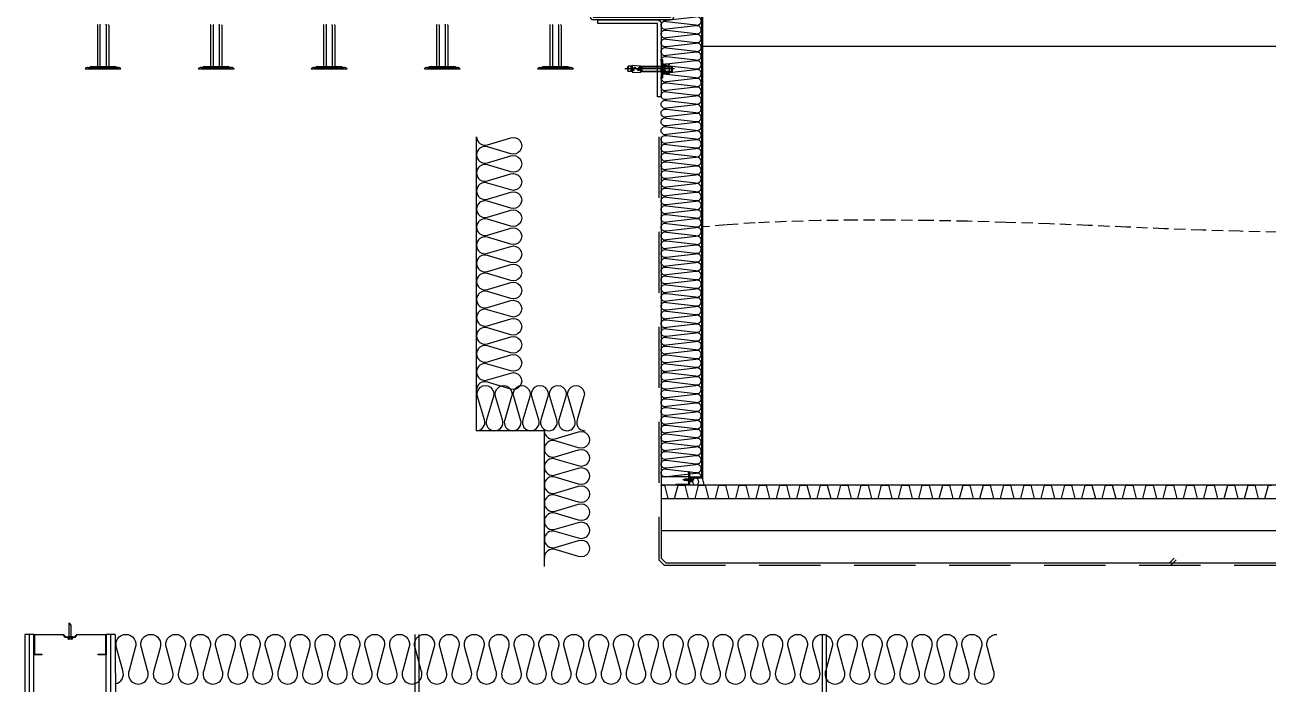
# Model space of a CAD drawing. Header units: millimetres. Extents: x 17311 to 801382, y -242618 to -104888.
# Drawn here: x 153397 to 156145, y -219218 to -217761 of the extents above; entities that cross this region are included whole.
import ezdxf

# ---------------------------------------------------------------- set-up
doc = ezdxf.new("R2010")
doc.units = ezdxf.units.MM
doc.header["$LTSCALE"] = 250
for name, pattern in [('CENTER', [50.8, 31.75, -6.35, 6.35, -6.35]), ('HID', [2.8, 1.8, -1]), ('HIDDEN', [9.525, 6.35, -3.175]), ('HIDDEN2', [4.7625, 3.175, -1.5875]), ('HIDDENX2', [0.75, 0.5, -0.25])]:
    doc.linetypes.add(name, pattern=pattern)
for name, color, linetype in [('8입면선', 8, 'Continuous'), ('A-CEIL_EL', 8, 'Continuous'), ('A-ELE-4', 4, 'Continuous'), ('A-ETC-8', 8, 'Continuous'), ('A-FIN', 6, 'Continuous'), ('A-FIN-8', 8, 'Continuous'), ('A-HAT-WIREMESH', 9, 'g_mesh'), ('A-INS', 251, 'Continuous'), ('A-WALL-D', 7, 'Continuous'), ('A-WP', 1, 'HID'), ('EXTRUSION', 7, 'Continuous'), ('fastener', 1, 'Continuous'), ('GAGAM-DT', 7, 'Continuous'), ('GES', 7, 'Continuous'), ('ISL', 251, 'Continuous'), ('S-TEEL', 4, 'Continuous'), ('SCREW', 1, 'Continuous'), ('SEALANT', 252, 'Continuous'), ('배수판', 251, 'Continuous'), ('입면', 7, 'Continuous'), ('하부', 6, 'Continuous')]:
    doc.layers.add(name, color=color, linetype=linetype)
doc.styles.add('Gdim', font='')
doc.styles.get('Gdim').set_extended_font_data('Dotum')
doc.linetypes.add('g_mesh', pattern='A,10,-0.8,["X",Gdim,S=0.6,R=0,X=-0.15,Y=-0.3],-0.8', length=11.6)

# ---------------------------------------------------------------- blocks, each defined once
blk = doc.blocks.new('*U84')
at = {"layer": '8입면선', "color": 8}
for p, q in [((10, 0), (9.7, 2950)), ((190, 0), (189.7, 2950)), ((190, 10), (10, 10))]:
    blk.add_line(p, q, dxfattribs=at)
at = {"layer": 'A-WALL-D'}
for p, q in [((-0.3, 2950), (0, 0)), ((19.7, 2950), (-0.3, 2950)), ((20, 10), (19.7, 2950)), ((180, 10), (179.7, 2950)), ((199.7, 2950), (179.7, 2950)), ((199.7, 2950), (200, 0)), ((20, 0), (0, 0)), ((180, 20), (20, 20)), ((20, 0), (180, 0)), ((200, 0), (180, 0))]:
    blk.add_line(p, q, dxfattribs=at)
at = {"layer": 'GAGAM-DT', "color": 8}
for p, q in [((97.3, 2944.2), (97.3, 2975.6)), ((102.3, 2970.1), (97.3, 2975.6)), ((102.3, 2944.2), (102.3, 2970.1)), ((104.8, 2944.2), (94.8, 2944.2)), ((94.8, 2944.2), (94.8, 2940.7)), ((97.3, 2944.2), (97.3, 2939.2)), ((102.3, 2944.2), (102.3, 2939.2)), ((104.8, 2944.2), (104.8, 2940.7)), ((103.3, 2939.2), (96.4, 2939.2)), ((95.1, 25.8), (95.1, 29.3)), ((103.6, 30.8), (96.7, 30.8)), ((97.6, 25.8), (97.6, 30.8)), ((102.6, 25.8), (102.6, 30.8)), ((105.1, 25.8), (105.1, 29.3)), ((105.1, 25.8), (95.1, 25.8)), ((97.6, 25.8), (97.6, -5.6)), ((102.6, 25.8), (102.6, -0.1)), ((102.6, -0.1), (97.6, -5.6))]:
    blk.add_line(p, q, dxfattribs=at)
for centre, start, end in [((96.4, 2940.7), 180, 270), ((103.3, 2940.7), 270, 0), ((96.7, 29.3), 90, 180), ((103.6, 29.3), 0, 90)]:
    blk.add_arc(centre, 1.51, start, end, dxfattribs=at)
at = {"layer": '입면', "color": 6}
for p, q in [((19.7, 2905), (19.7, 2950)), ((19.7, 2950), (85, 2950)), ((84.5, 2948.8), (20.9, 2948.8)), ((20.9, 2948.8), (20.9, 2906.2)), ((89.5, 2943), (84.5, 2948.8)), ((85, 2950), (90, 2944.2)), ((109.9, 2943), (89.5, 2943)), ((90, 2944.2), (109.4, 2944.2)), ((109.4, 2944.2), (114.4, 2950)), ((114.9, 2948.8), (109.9, 2943)), ((114.4, 2950), (179.7, 2950)), ((178.5, 2948.8), (114.9, 2948.8)), ((178.5, 2906.2), (178.5, 2948.8)), ((179.7, 2950), (179.7, 2905)), ((37.5, 2905), (19.7, 2905)), ((20.9, 2906.2), (37.5, 2906.2)), ((37.5, 2906.2), (37.5, 2905)), ((161.9, 2905), (161.9, 2906.2)), ((161.9, 2906.2), (178.5, 2906.2)), ((179.7, 2905), (161.9, 2905)), ((37.8, 65), (20, 65)), ((20, 65), (20, 20)), ((21.2, 21.2), (21.2, 63.8)), ((21.2, 63.8), (37.8, 63.8)), ((37.8, 63.8), (37.8, 65)), ((180, 65), (162.2, 65)), ((162.2, 65), (162.2, 63.8)), ((162.2, 63.8), (178.8, 63.8)), ((178.8, 63.8), (178.8, 21.2)), ((180, 20), (180, 65)), ((20, 20), (85.3, 20)), ((84.8, 21.2), (21.2, 21.2)), ((89.8, 27), (84.8, 21.2)), ((85.3, 20), (90.3, 25.8)), ((110.2, 27), (89.8, 27)), ((90.3, 25.8), (109.7, 25.8)), ((109.7, 25.8), (114.7, 20)), ((115.2, 21.2), (110.2, 27)), ((114.7, 20), (180, 20)), ((178.8, 21.2), (115.2, 21.2))]:
    blk.add_line(p, q, dxfattribs=at)
blk = doc.blocks.new('*U107')
at = {"layer": 'GES', "color": 8}
for p, q in [((48102.6, 1988.9, 0), (48102.6, 1898, 0)), ((48108.4, 1988.9, 0), (48108.4, 1898, 0)), ((48121.7, 1988.9, 0), (48121.7, 1898, 0)), ((48127.6, 1988.9, 0), (48127.6, 1898, 0)), ((48352.6, 1988.9, 0), (48352.6, 1898, 0)), ((48358.4, 1988.9, 0), (48358.4, 1898, 0)), ((48371.7, 1988.9, 0), (48371.7, 1898, 0)), ((48377.6, 1988.9, 0), (48377.6, 1898, 0)), ((48602.6, 1988.9, 0), (48602.6, 1898, 0)), ((48608.4, 1988.9, 0), (48608.4, 1898, 0)), ((48621.7, 1988.9, 0), (48621.7, 1898, 0)), ((48627.6, 1988.9, 0), (48627.6, 1898, 0)), ((48852.6, 1988.9, 0), (48852.6, 1898, 0)), ((48858.4, 1988.9, 0), (48858.4, 1898, 0)), ((48871.7, 1988.9, 0), (48871.7, 1898, 0)), ((48877.6, 1988.9, 0), (48877.6, 1898, 0)), ((49102.6, 1988.9, 0), (49102.6, 1898, 0)), ((49108.4, 1988.9, 0), (49108.4, 1898, 0)), ((49121.7, 1988.9, 0), (49121.7, 1898, 0)), ((49127.6, 1988.9, 0), (49127.6, 1898, 0)), ((48090.2, 1897.7), (48140.3, 1897.7)), ((48103.4, 1897.2, 0), (48107.6, 1897.2, 0)), ((48106.7, 1897.2, 0), (48106.7, 1897.7)), ((48107.6, 1897.2, 0), (48122.6, 1897.2, 0)), ((48122.6, 1897.2, 0), (48126.7, 1897.2, 0)), ((48123.4, 1897.2, 0), (48123.4, 1897.7)), ((48340.2, 1897.7), (48390.3, 1897.7)), ((48353.4, 1897.2, 0), (48357.6, 1897.2, 0)), ((48356.7, 1897.2, 0), (48356.7, 1897.7)), ((48357.6, 1897.2, 0), (48372.6, 1897.2, 0)), ((48372.6, 1897.2, 0), (48376.7, 1897.2, 0)), ((48373.4, 1897.2, 0), (48373.4, 1897.7)), ((48590.2, 1897.7), (48640.3, 1897.7)), ((48603.4, 1897.2, 0), (48607.6, 1897.2, 0)), ((48606.7, 1897.2, 0), (48606.7, 1897.7)), ((48607.6, 1897.2, 0), (48622.6, 1897.2, 0)), ((48622.6, 1897.2, 0), (48626.7, 1897.2, 0)), ((48623.4, 1897.2, 0), (48623.4, 1897.7)), ((48840.2, 1897.7), (48890.3, 1897.7)), ((48853.4, 1897.2, 0), (48857.6, 1897.2, 0)), ((48856.7, 1897.2, 0), (48856.7, 1897.7)), ((48857.6, 1897.2, 0), (48872.6, 1897.2, 0)), ((48872.6, 1897.2, 0), (48876.7, 1897.2, 0)), ((48873.4, 1897.2, 0), (48873.4, 1897.7)), ((49090.2, 1897.7), (49140.3, 1897.7)), ((49103.4, 1897.2, 0), (49107.6, 1897.2, 0)), ((49106.7, 1897.2, 0), (49106.7, 1897.7)), ((49107.6, 1897.2, 0), (49122.6, 1897.2, 0)), ((49122.6, 1897.2, 0), (49126.7, 1897.2, 0)), ((49123.4, 1897.2, 0), (49123.4, 1897.7)), ((48075.4, 1892.5), (48154.8, 1892.5, 0)), ((48081.7, 1895.4), (48148.4, 1895.4)), ((48325.4, 1892.5), (48404.8, 1892.5, 0)), ((48331.7, 1895.4), (48398.4, 1895.4)), ((48575.4, 1892.5), (48654.8, 1892.5, 0)), ((48581.7, 1895.4), (48648.4, 1895.4)), ((48825.4, 1892.5), (48904.8, 1892.5, 0)), ((48831.7, 1895.4), (48898.4, 1895.4)), ((49075.4, 1892.5), (49154.8, 1892.5, 0)), ((49081.7, 1895.4), (49148.4, 1895.4))]:
    blk.add_line(p, q, dxfattribs=at)
for centre, radius, start, end in [((48103.4, 1988.9, 0), 0.833, 90, 180), ((48107.6, 1988.9, 0), 0.833, 0, 90), ((48109.2, 1988.9, 0), 0.833, 90, 180), ((48120.9, 1988.9, 0), 0.833, 0, 90), ((48122.6, 1988.9, 0), 0.833, 90, 180), ((48126.7, 1988.9, 0), 0.833, 0, 90), ((48353.4, 1988.9, 0), 0.833, 90, 180), ((48357.6, 1988.9, 0), 0.833, 0, 90), ((48359.2, 1988.9, 0), 0.833, 90, 180), ((48370.9, 1988.9, 0), 0.833, 0, 90), ((48372.6, 1988.9, 0), 0.833, 90, 180), ((48376.7, 1988.9, 0), 0.833, 0, 90), ((48603.4, 1988.9, 0), 0.833, 90, 180), ((48607.6, 1988.9, 0), 0.833, 0, 90), ((48609.2, 1988.9, 0), 0.833, 90, 180), ((48620.9, 1988.9, 0), 0.833, 0, 90), ((48622.6, 1988.9, 0), 0.833, 90, 180), ((48626.7, 1988.9, 0), 0.833, 0, 90), ((48853.4, 1988.9, 0), 0.833, 90, 180), ((48857.6, 1988.9, 0), 0.833, 0, 90), ((48859.2, 1988.9, 0), 0.833, 90, 180), ((48870.9, 1988.9, 0), 0.833, 0, 90), ((48872.6, 1988.9, 0), 0.833, 90, 180), ((48876.7, 1988.9, 0), 0.833, 0, 90), ((49103.4, 1988.9, 0), 0.833, 90, 180), ((49107.6, 1988.9, 0), 0.833, 0, 90), ((49109.2, 1988.9, 0), 0.833, 90, 180), ((49120.9, 1988.9, 0), 0.833, 0, 90), ((49122.6, 1988.9, 0), 0.833, 90, 180), ((49126.7, 1988.9, 0), 0.833, 0, 90), ((48090.2, 1889.3), 8.33, 90, 132.9054), ((48103.4, 1898, 0), 0.833, 180, 270), ((48107.6, 1898, 0), 0.833, 270, 0), ((48109.2, 1898, 0), 0.833, 180, 270), ((48122.6, 1898, 0), 0.833, 180, 270), ((48126.7, 1898, 0), 0.833, 270, 0), ((48140.3, 1889.3), 8.33, 47.0946, 90), ((48340.2, 1889.3), 8.33, 90, 132.9054), ((48353.4, 1898, 0), 0.833, 180, 270), ((48357.6, 1898, 0), 0.833, 270, 0), ((48359.2, 1898, 0), 0.833, 180, 270), ((48372.6, 1898, 0), 0.833, 180, 270), ((48376.7, 1898, 0), 0.833, 270, 0), ((48390.3, 1889.3), 8.33, 47.0946, 90), ((48590.2, 1889.3), 8.33, 90, 132.9054), ((48603.4, 1898, 0), 0.833, 180, 270), ((48607.6, 1898, 0), 0.833, 270, 0), ((48609.2, 1898, 0), 0.833, 180, 270), ((48622.6, 1898, 0), 0.833, 180, 270), ((48626.7, 1898, 0), 0.833, 270, 0), ((48640.3, 1889.3), 8.33, 47.0946, 90), ((48840.2, 1889.3), 8.33, 90, 132.9054), ((48853.4, 1898, 0), 0.833, 180, 270), ((48857.6, 1898, 0), 0.833, 270, 0), ((48859.2, 1898, 0), 0.833, 180, 270), ((48872.6, 1898, 0), 0.833, 180, 270), ((48876.7, 1898, 0), 0.833, 270, 0), ((48890.3, 1889.3), 8.33, 47.0946, 90), ((49090.2, 1889.3), 8.33, 90, 132.9054), ((49103.4, 1898, 0), 0.833, 180, 270), ((49107.6, 1898, 0), 0.833, 270, 0), ((49109.2, 1898, 0), 0.833, 180, 270), ((49122.6, 1898, 0), 0.833, 180, 270), ((49126.7, 1898, 0), 0.833, 270, 0), ((49140.3, 1889.3), 8.33, 47.0946, 90), ((48081.7, 1887.1), 8.33, 90, 139.756), ((48148.4, 1887.1), 8.33, 40.244, 90), ((48331.7, 1887.1), 8.33, 90, 139.756), ((48398.4, 1887.1), 8.33, 40.244, 90), ((48581.7, 1887.1), 8.33, 90, 139.756), ((48648.4, 1887.1), 8.33, 40.244, 90), ((48831.7, 1887.1), 8.33, 90, 139.756), ((48898.4, 1887.1), 8.33, 40.244, 90), ((49081.7, 1887.1), 8.33, 90, 139.756), ((49148.4, 1887.1), 8.33, 40.244, 90)]:
    blk.add_arc(centre, radius, start, end, dxfattribs=at)
blk = doc.blocks.new('PH-4-16')
at = {"layer": 'SCREW'}
for p, q in [((-1.5, 0), (-1.5, -1)), ((1.5, 0), (1.5, -1.6)), ((0.1, -0.9), (-2, -1.2)), ((-2, -1.2), (-1.5, -1)), ((0.1, -1), (-2, -1.3)), ((-2, -1.3), (-1.5, -1.5)), ((2, -1.8), (-2, -2.4)), ((-2, -2.4), (-1.5, -2.2)), ((-2, -2.5), (-1.5, -2.7)), ((2, -3), (-2, -3.7)), ((-2, -3.6), (-1.5, -3.5)), ((-2, -3.8), (-1.5, -4)), ((2, -4.3), (-2, -4.9)), ((-2, -4.9), (-1.5, -4.7)), ((-2, -5), (-1.5, -5.2)), ((2, -5.5), (-2, -6.2)), ((-2, -6.1), (-1.5, -5.9)), ((-2, -6.2), (-1.5, -6.4)), ((2, -6.7), (-2, -7.4)), ((-2, -7.4), (-1.5, -7.2)), ((-2, -7.5), (-1.5, -7.7)), ((2, -8), (-2, -8.6)), ((-2, -8.6), (-1.5, -8.4)), ((-2, -8.7), (-1.5, -8.9)), ((2, -9.2), (-2, -9.9)), ((-2, -9.9), (-1.5, -9.7)), ((-2, -10), (-1.5, -10.2)), ((2, -10.5), (-2, -11.1)), ((-2, -11.1), (-1.5, -10.9)), ((-2, -11.2), (-1.5, -11.4)), ((2, -1.9), (-2, -2.5)), ((2, -3.1), (-2, -3.8)), ((2, -4.4), (-2, -5)), ((2, -5.6), (-2, -6.3)), ((2, -6.9), (-2, -7.5)), ((2, -8.1), (-2, -8.7)), ((2, -9.3), (-2, -10)), ((2, -10.6), (-2, -11.2)), ((0.1, -0.9), (-1.5, -1)), ((0.1, -1), (-1.5, -1.5)), ((-1.5, -1.5), (-1.5, -2.2)), ((1.5, -1.6), (-1.5, -2.2)), ((1.5, -2.1), (-1.5, -2.7)), ((-1.5, -2.7), (-1.5, -3.5)), ((1.5, -2.8), (-1.5, -3.5)), ((1.5, -3.3), (-1.5, -4)), ((1.5, -4.1), (-1.5, -4.7)), ((1.5, -4.6), (-1.5, -5.2)), ((-1.5, -5.2), (-1.5, -5.9)), ((1.5, -5.3), (-1.5, -5.9)), ((1.5, -5.8), (-1.5, -6.4)), ((-1.5, -6.4), (-1.5, -7.2)), ((1.5, -6.5), (-1.5, -7.2)), ((1.5, -7.1), (-1.5, -7.7)), ((-1.5, -7.7), (-1.5, -8.4)), ((1.5, -7.8), (-1.5, -8.4)), ((1.5, -8.3), (-1.5, -8.9)), ((-1.5, -8.9), (-1.5, -9.7)), ((1.5, -9), (-1.5, -9.7)), ((1.5, -9.5), (-1.5, -10.2)), ((-1.5, -10.2), (-1.5, -10.9)), ((1.5, -10.3), (-1.5, -10.9)), ((1.5, -10.8), (-1.5, -11.4)), ((-1.5, -11.4), (-1.5, -14.5)), ((-1.5, -14.5), (-1.1, -14.5)), ((0, -16), (-1.5, -14.5)), ((-1.1, -12.6), (-1.1, -14.5)), ((-1.1, -14.5), (0, -16)), ((0, -16), (1.5, -14.5)), ((1.5, -14.5), (0.4, -12.2)), ((1.5, -1.6), (2, -1.8)), ((2, -1.9), (1.5, -2.1)), ((1.5, -2.1), (1.5, -2.8)), ((2, -3), (1.5, -2.8)), ((2, -3.1), (1.5, -3.3)), ((1.5, -3.3), (1.5, -4.1)), ((2, -4.3), (1.5, -4.1)), ((2, -4.4), (1.5, -4.6)), ((1.5, -4.6), (1.5, -5.3)), ((2, -5.5), (1.5, -5.3)), ((2, -5.6), (1.5, -5.8)), ((1.5, -5.8), (1.5, -6.5)), ((2, -6.7), (1.5, -6.5)), ((2, -6.9), (1.5, -7.1)), ((1.5, -7.1), (1.5, -7.8)), ((2, -8), (1.5, -7.8)), ((2, -8.1), (1.5, -8.3)), ((1.5, -8.3), (1.5, -9)), ((2, -9.2), (1.5, -9)), ((2, -9.3), (1.5, -9.5)), ((1.5, -9.5), (1.5, -10.3)), ((2, -10.5), (1.5, -10.3)), ((2, -10.6), (1.5, -10.8)), ((1.5, -10.8), (1.5, -14.5))]:
    blk.add_line(p, q, dxfattribs=at)
at = {"layer": 'SCREW', "color": 1, "linetype": 'CENTER'}
blk.add_line((0, 4), (0, -17.7), dxfattribs=at)
at = {"layer": 'SCREW', "linetype": 'HIDDEN2'}
blk.add_line((-1.5, -4), (-1.5, -4.7), dxfattribs=at)
at = {"layer": 'SCREW'}
blk.add_lwpolyline([(3.5, 1), (3.5, 0), (-3.5, 0), (-3.5, 1, -0.336479), (-2.5, 2.2, -0.138717), (2.5, 2.2, -0.336479)], format="xyb", close=True, dxfattribs=at)
blk.add_lwpolyline([(-2.5, 2.2), (-2.3, 2), (-2.1, 1.9), (-1.8, 1.9), (-1.5, 2), (-1.3, 2), (-1, 2.1), (-0.8, 2.1), (-0.7, 2.1), (-0.6, 2.1), (-0.5, 2), (-0.5, 1.8), (-0.5, 1.6), (-0.5, 1.4), (-0.5, 1.2), (-0.5, 1), (-0.5, 0.8), (-0.4, 0.7), (-0.3, 0.6), (-0.1, 0.6), (0, 0.5), (0.1, 0.6), (0.3, 0.6), (0.4, 0.7), (0.5, 0.8), (0.5, 1), (0.5, 1.2), (0.5, 1.4), (0.5, 1.6), (0.5, 1.8), (0.5, 2), (0.6, 2.1), (0.7, 2.1), (0.8, 2.1), (1, 2.1), (1.3, 2), (1.5, 2), (1.8, 1.9), (2.1, 1.9), (2.3, 2), (2.5, 2.2)], dxfattribs=at)
for centre, radius, start, end in [((-1.9, -1.2), 0.0931, 139.8661, 209.9246), ((-1.9, -2.5), 0.0931, 139.8661, 209.9246), ((-1.9, -3.7), 0.0931, 139.8661, 209.9246), ((-1.9, -4.9), 0.0931, 139.8661, 209.9246), ((-1.9, -6.2), 0.0931, 139.8661, 209.9246), ((-1.9, -7.4), 0.0931, 139.8661, 209.9246), ((-1.9, -8.7), 0.0931, 139.8661, 209.9246), ((-1.9, -9.9), 0.0931, 139.8661, 209.9246), ((-1.9, -11.2), 0.0931, 139.8661, 209.9246), ((-0.3, -12.6), 0.815, 27.365, 180), ((0, -0.9), 0.0605, 310.7271, 69.3149), ((1.9, -1.8), 0.0931, 319.8661, 29.9246), ((1.9, -3.1), 0.0931, 319.8661, 29.9246), ((1.9, -4.3), 0.0931, 319.8661, 29.9246), ((1.9, -5.6), 0.0931, 319.8661, 29.9246), ((1.9, -6.8), 0.0931, 319.8661, 29.9246), ((1.9, -8), 0.0931, 319.8661, 29.9246), ((1.9, -9.3), 0.0931, 319.8661, 29.9246), ((1.9, -10.5), 0.0931, 319.8661, 29.9246)]:
    blk.add_arc(centre, radius, start, end, dxfattribs=at)
blk = doc.blocks.new('m12 set anchor')
at = {"layer": 'A-ETC-8'}
for p, q in [((-11, 5.5), (-11, 12.5)), ((-10.8, 3), (-0.5, 4)), ((-10.8, 0), (-10.8, 3)), ((-10.8, 0), (-0.5, 1)), ((-10.8, 0), (0.5, 0)), ((0, 14), (-9.5, 14)), ((0, 4), (-9.5, 4)), ((-4.8, 21), (-6, 19.8)), ((-6, 19.8), (6, 19.8)), ((-6, -49), (-6, 19.8)), ((-5.5, 5.5), (-5.5, 12.5)), ((-4.8, 21), (4.8, 21)), ((-4.8, -49), (-4.8, 21)), ((-0.5, 1), (-0.5, 4)), ((10.7, 3), (-0.5, 3)), ((0, 26), (0, -84)), ((0, 14), (9.5, 14)), ((0, 4), (9.5, 4)), ((0.5, 2), (10.7, 3)), ((0.5, -1), (0.5, 2)), ((0.5, -1), (10.7, 0)), ((6, 19.8), (4.8, 21)), ((4.8, -49), (4.8, 21)), ((5.5, 5.5), (5.5, 12.5)), ((6, -49), (6, 19.8)), ((10.7, 0), (10.7, 3)), ((11, 5.5), (11, 12.5)), ((-8.2, -67), (-7, -49)), ((-7, -49), (0, -49)), ((6, -46.6), (-6, -46.6)), ((2.6, -60.8), (-3.6, -54.7)), ((2.9, -60.5), (-3.2, -54.4)), ((0, -49), (3.9, -49)), ((7, -49), (4.4, -49)), ((8.2, -67), (7, -49)), ((-3.6, -67), (-8.2, -67)), ((-6, -67), (-6, -76.6)), ((6, -69.4), (-6, -69.4)), ((6, -70.6), (-6, -70.6)), ((0, -79), (-6, -76.6)), ((-6, -76.6), (0, -76.6)), ((-2.4, -64.1), (1.2, -64.1)), ((-2.4, -64.6), (1.2, -64.6)), ((-2.4, -67), (0, -67)), ((0, -67), (8.2, -67)), ((6, -76.6), (0, -76.6)), ((0, -79), (6, -76.6)), ((6, -67), (6, -76.6))]:
    blk.add_line(p, q, dxfattribs=at)
for centre, radius, start, end in [((-9.5, 12.5), 1.47, 90, 180), ((-9.5, 5.5), 1.47, 180, 270), ((-7, 12.5), 1.47, 0, 90), ((-7, 5.5), 1.47, 270, 0), ((-4, 12.5), 1.47, 90, 180), ((-4, 5.5), 1.47, 180, 270), ((4, 12.5), 1.47, 0, 90), ((4, 5.5), 1.47, 270, 0), ((7, 12.5), 1.47, 90, 180), ((7, 5.5), 1.47, 180, 270), ((9.5, 12.5), 1.47, 0, 90), ((9.5, 5.5), 1.47, 270, 0), ((-2.4, -53.5), 1.68, 45, 225), ((-2.4, -53.5), 1.2, 45, 225), ((1, -50.1), 3.6, 225, 18.0378), ((1, -50.1), 3.12, 225, 20.9333), ((-2.4, -65.8), 1.68, 90, 225.5847), ((-2.4, -65.8), 1.2, 90, 270), ((1.2, -62.2), 2.4, 270, 45), ((1.2, -62.2), 1.92, 270, 45)]:
    blk.add_arc(centre, radius, start, end, dxfattribs=at)
blk = doc.blocks.new('A$C49763ce3')
at = {"layer": 'A-FIN', "elevation": 0}
for points in [[(-250, -952), (-250, 84.8, -0.414214), (-247, 87.8), (-221, 87.8), (-221, 94.8), (-218, 94.8), (-218, 87.8, -0.414214), (-221, 84.8), (-247, 84.8), (-247, -952)], [(-250, -952, 0.414214), (-247, -955), (-224, -955), (-224, -962), (-221, -962), (-221, -955, 0.414214), (-224, -952), (-247, -952)]]:
    blk.add_lwpolyline(points, format="xyb", dxfattribs=at)
at = {"layer": 'ISL'}
blk.add_line((-224, -952, 0), (-158, -952, 0), dxfattribs=at)
at = {"layer": 'ISL', "elevation": 0}
for points in [[(-206.2, 70), (-235.2, 66.7, -1.372593), (-235.2, 83.8), (-218, 81.9)], [(-247, -952, -0.476342), (-235.2, -944.4), (-169.8, -951.8, 0.509267), (-158, -943.2, 0.509267), (-169.8, -934.7), (-235.2, -942.1, -1.372593), (-235.2, -925), (-169.8, -932.4, 0.509267), (-158, -923.8, 0.509267), (-169.8, -915.3), (-235.2, -922.7, -1.372593), (-235.2, -905.6), (-169.8, -913, 0.509267), (-158, -904.4, 0.509267), (-169.8, -895.9), (-235.2, -903.3, -1.372593), (-235.2, -886.2), (-169.8, -893.6, 0.509267), (-158, -885, 0.509267), (-169.8, -876.5), (-235.2, -883.9, -1.372593), (-235.2, -866.8), (-169.8, -874.2, 0.509267), (-158, -865.6, 0.509267), (-169.8, -857.1), (-235.2, -864.5, -1.372593), (-235.2, -847.4), (-169.8, -854.8, 0.509267), (-158, -846.2, 0.509267), (-169.8, -837.7), (-235.2, -845.1, -1.372593), (-235.2, -828), (-169.8, -835.4, 0.509267), (-158, -826.8, 0.509267), (-169.8, -818.3), (-235.2, -825.7, -1.372593), (-235.2, -808.6), (-169.8, -816, 0.509267), (-158, -807.4, 0.509267), (-169.8, -798.9), (-235.2, -806.3, -1.372593), (-235.2, -789.2), (-169.8, -796.6, 0.509267), (-158, -788, 0.509267), (-169.8, -779.5), (-235.2, -786.9, -1.372593), (-235.2, -769.8), (-169.8, -777.2, 0.509267), (-158, -768.6, 0.509267), (-169.8, -760.1), (-235.2, -767.5, -1.372593), (-235.2, -750.4), (-169.8, -757.8, 0.509267), (-158, -749.2, 0.509267), (-169.8, -740.7), (-235.2, -748.1, -1.372593), (-235.2, -731), (-169.8, -738.4, 0.509267), (-158, -729.8, 0.509267), (-169.8, -721.3), (-235.2, -728.7, -1.372593), (-235.2, -711.6), (-169.8, -719, 0.509267), (-158, -710.4, 0.509267), (-169.8, -701.9), (-235.2, -709.3, -1.372593), (-235.2, -692.2), (-169.8, -699.6, 0.509267), (-158, -691, 0.509267), (-169.8, -682.5), (-235.2, -689.9, -1.372593), (-235.2, -672.8), (-169.8, -680.2, 0.509267), (-158, -671.6, 0.509267), (-169.8, -663.1), (-235.2, -670.5, -1.372593), (-235.2, -653.4), (-169.8, -660.8, 0.509267), (-158, -652.2, 0.509267), (-169.8, -643.7), (-235.2, -651.1, -1.372593), (-235.2, -634), (-169.8, -641.4, 0.509267), (-158, -632.8, 0.509267), (-169.8, -624.3), (-235.2, -631.7, -1.372593), (-235.2, -614.6), (-169.8, -622, 0.509267), (-158, -613.4, 0.509267), (-169.8, -604.9), (-235.2, -612.3, -1.372593), (-235.2, -595.2), (-169.8, -602.6, 0.509267), (-158, -594, 0.509267), (-169.8, -585.5), (-235.2, -592.9, -1.372593), (-235.2, -575.8), (-169.8, -583.2, 0.509267), (-158, -574.6, 0.509267), (-169.8, -566.1), (-235.2, -573.5, -1.372593), (-235.2, -556.4), (-169.8, -563.8, 0.509267), (-158, -555.2, 0.509267), (-169.8, -546.7), (-235.2, -554.1, -1.372593), (-235.2, -537), (-169.8, -544.4, 0.509267), (-158, -535.8, 0.509267), (-169.8, -527.3), (-235.2, -534.7, -1.372593), (-235.2, -517.6), (-169.8, -525, 0.509267), (-158, -516.4, 0.509267), (-169.8, -507.9), (-235.2, -515.3, -1.372593), (-235.2, -498.2), (-169.8, -505.6, 0.509267), (-158, -497, 0.509267), (-169.8, -488.5), (-235.2, -495.9, -1.372593), (-235.2, -478.8), (-169.8, -486.2, 0.509267), (-158, -477.6, 0.509267), (-169.8, -469.1), (-235.2, -476.5, -1.372593), (-235.2, -459.4), (-169.8, -466.8, 0.509267), (-158, -458.2, 0.509267), (-169.8, -449.7), (-235.2, -457.1, -1.372593), (-235.2, -440), (-169.8, -447.4, 0.509267), (-158, -438.8, 0.509267), (-169.8, -430.3), (-235.2, -437.7, -1.372593), (-235.2, -420.6), (-169.8, -428, 0.509267), (-158, -419.4, 0.509267), (-169.8, -410.9), (-235.2, -418.3, -1.372593), (-235.2, -401.2), (-169.8, -408.6, 0.509267), (-158, -400, 0.509267), (-169.8, -391.5), (-235.2, -398.9, -1.372593), (-235.2, -381.8), (-169.8, -389.2, 0.509267), (-158, -380.6, 0.509267), (-169.8, -372.1), (-235.2, -379.5, -1.372593), (-235.2, -362.4), (-169.8, -369.8, 0.509267), (-158, -361.2, 0.509267), (-169.8, -352.7), (-235.2, -360.1, -1.372593), (-235.2, -343), (-169.8, -350.4, 0.509267), (-158, -341.8, 0.509267), (-169.8, -333.3), (-235.2, -340.7, -1.372593), (-235.2, -323.6), (-169.8, -331, 0.509267), (-158, -322.4, 0.509267), (-169.8, -313.9), (-235.2, -321.3, -1.372593), (-235.2, -304.2), (-169.8, -311.6, 0.509267), (-158, -303, 0.509267), (-169.8, -294.5), (-235.2, -301.9, -1.372593), (-235.2, -284.8), (-169.8, -292.2, 0.509267), (-158, -283.6, 0.509267), (-169.8, -275.1), (-235.2, -282.5, -1.372593), (-235.2, -265.4), (-169.8, -272.8, 0.509267), (-158, -264.2, 0.509267), (-169.8, -255.7), (-235.2, -263.1, -1.372593), (-235.2, -246), (-169.8, -253.4, 0.509267), (-158, -244.8, 0.509267), (-169.8, -236.3), (-235.2, -243.7, -1.372593), (-235.2, -226.6), (-169.8, -234, 0.509267), (-158, -225.4, 0.509267), (-169.8, -216.9), (-235.2, -224.3, -1.372593), (-235.2, -207.2), (-169.8, -214.6, 0.509267), (-158, -206, 0.509267), (-169.8, -197.5), (-235.2, -204.9, -1.372593), (-235.2, -187.8), (-169.8, -195.2, 0.509267), (-158, -186.6, 0.509267), (-169.8, -178.1), (-235.2, -185.5, -1.372593), (-235.2, -168.4), (-169.8, -175.8, 0.509267), (-158, -167.2, 0.509267), (-169.8, -158.7), (-235.2, -166.1, -1.372593), (-235.2, -149), (-169.8, -156.4, 0.509267), (-158, -147.8, 0.509267), (-169.8, -139.3), (-235.2, -146.7, -1.372593), (-235.2, -129.6), (-169.8, -137, 0.509267), (-158, -128.4, 0.509267), (-169.8, -119.9), (-235.2, -127.3, -1.372593), (-235.2, -110.2), (-169.8, -117.6, 0.509267), (-158, -109, 0.509267), (-169.8, -100.5), (-235.2, -107.9, -1.372593), (-235.2, -90.8), (-169.8, -98.2, 0.509267), (-158, -89.6, 0.509267), (-169.8, -81.1), (-235.2, -88.5, -1.372593), (-235.2, -71.4), (-169.8, -78.8, 0.509267), (-158, -70.2, 0.509267), (-169.8, -61.7), (-235.2, -69.1, -1.372593), (-235.2, -52), (-169.8, -59.4, 0.509267), (-158, -50.8, 0.509267), (-169.8, -42.3), (-235.2, -49.7, -1.372593), (-235.2, -32.6), (-169.8, -40, 0.509267), (-158, -31.4, 0.509267), (-169.8, -22.9), (-235.2, -30.3, -1.372593), (-235.2, -13.2), (-169.8, -20.6, 0.509267), (-158, -12, 0.509267), (-169.8, -3.5), (-235.2, -10.9, -1.372593), (-235.2, 6.2), (-169.8, -1.2, 0.509267), (-158, 7.4, 0.509267), (-169.8, 15.9), (-235.2, 8.5, -1.372593), (-235.2, 25.6), (-169.8, 18.2, 0.509267), (-158, 26.8, 0.509267), (-169.8, 35.3), (-235.2, 27.9, -1.372593), (-235.2, 45), (-169.8, 37.6, 0.509267), (-158, 46.2, 0.509267), (-169.8, 54.7), (-235.2, 47.3, -1.372593), (-235.2, 64.4), (-169.8, 57, 0.225032), (-162.1, 58)]]:
    blk.add_lwpolyline(points, format="xyb", dxfattribs=at)
at = {"layer": 'S-TEEL', "color": 8, "linetype": 'HIDDEN', "ltscale": 2, "elevation": 0}
for points in [[(-179.2, 84), (-179.2, 158), (-185.2, 158), (-185.2, 84)], [(-2.2, 84), (-2.2, 158), (-8.2, 158), (-8.2, 84)]]:
    blk.add_lwpolyline(points, dxfattribs=at)
blk.add_lwpolyline([(-179.2, 64), (-8.2, 64), (-8.2, 153), (-179.2, 153)], close=True, dxfattribs=at)
at = {"layer": 'S-TEEL', "elevation": 0}
blk.add_lwpolyline([(-185.2, 84), (-185.2, 64, 0.414214), (-179.2, 58), (-8.2, 58, 0.414214), (-2.2, 64), (-2.2, 84)], format="xyb", dxfattribs=at)
blk.add_lwpolyline([(-8.2, 84), (-8.2, 64), (-179.2, 64), (-179.2, 84)], dxfattribs=at)
at = {"layer": 'S-TEEL'}
blk.add_lwpolyline([(-150, -112), (-150, 50), (-18, 50), (-18, 58), (-150, 58, 0.414214), (-158, 50), (-158, -112)], format="xyb", close=True, dxfattribs=at)
blk.add_lwpolyline([(-162, -70), (-162, -30), (-158, -30), (-158, -70)], close=True, dxfattribs=at)
at = {"layer": 'S-TEEL', "elevation": 0}
blk.add_lwpolyline([(-221, -970), (-191, -970), (-191, -968), (-219, -968), (-219, -940), (-221, -940)], close=True, dxfattribs=at)
at = {"layer": 'SEALANT'}
blk.add_arc((-341.9, -942.9, 0), 92.4, 342.9227, 354.3267, dxfattribs=at)
blk.add_ellipse((-234.6, -962.5, 0), major_axis=(0, 7.5), ratio=0.921254, dxfattribs=at)
at = {"layer": 'EXTRUSION', "xscale": -1.000000000000001, "rotation": 90}
blk.add_blockref('PH-4-16', (-221, 91.3, 0), dxfattribs=at)
at = {"layer": 'EXTRUSION', "rotation": 90}
blk.add_blockref('PH-4-16', (-224, -958.5, 0), dxfattribs=at)
at = {"layer": 'fastener', "rotation": 90}
blk.add_blockref('m12 set anchor', (-162, -50), dxfattribs=at)

msp = doc.modelspace()

# ---------------------------------------------------------------- linework, layer by layer
at = {"layer": 'A-CEIL_EL'}
for p, q in [((154259.8, -221922.6, 0), (154259.8, -219108.4, 0)), ((154268.8, -221922.6, 0), (154268.8, -219108.4, 0)), ((155159.8, -221922.6, 0), (155159.8, -219108.4, 0)), ((155168.8, -221922.6, 0), (155168.8, -219108.4, 0))]:
    msp.add_line(p, q, dxfattribs=at)
at = {"layer": 'A-ELE-4'}
msp.add_line((154895.3, -217808.4), (162090.3, -217808.4), dxfattribs=at)
at = {"layer": 'A-FIN'}
msp.add_line((154803.3, -218808.4, 0), (158787.3, -218808.4, 0), dxfattribs=at)
at = {"layer": 'A-FIN-8'}
for p, q in [((154803.3, -218008.4), (154803.3, -218940.2)), ((154813.5, -218950.4), (154803.3, -218940.2)), ((154813.5, -218950.4, 0), (158777, -218950.4, 0)), ((155927, -218950.4), (155937.3, -218940.2))]:
    msp.add_line(p, q, dxfattribs=at)
at = {"layer": 'A-HAT-WIREMESH', "ltscale": 0.6}
msp.add_line((158787.3, -218879.4, 0), (154803.3, -218879.4, 0), dxfattribs=at)
at = {"layer": 'A-INS', "linetype": 'HIDDENX2', "ltscale": 0.2}
msp.add_lwpolyline([(156165.2, -218219.1), (156083.1, -218217.5), (156000.1, -218215), (155916.4, -218211.8), (155832.2, -218208.2), (155747.6, -218204.5), (155662.6, -218201), (155566.3, -218197.9), (155481, -218195.4), (155396.5, -218193.7), (155313.4, -218192.9), (155232.5, -218192.9), (155154.7, -218193.9), (155080.8, -218195.9), (155011.5, -218198.9), (154947.7, -218203.1), (154895.3, -218207.9)], dxfattribs=at)
at = {"layer": 'A-WP', "ltscale": 0.3}
for p, q in [((154798.3, -218008.4), (154798.3, -218943.3)), ((154810.4, -218955.4), (154798.3, -218943.3)), ((154810.4, -218955.4, 0), (158780.1, -218955.4, 0)), ((155930.1, -218955.4), (155942.3, -218943.3))]:
    msp.add_line(p, q, dxfattribs=at)
at = {"layer": 'ISL', "elevation": 0}
msp.add_lwpolyline([(154545.3, -218958.4), (154545.3, -218658.4), (154395.3, -218658.4), (154395.3, -218008.4)], dxfattribs=at)
for points in [[(154395.3, -218008.4, 0.509267), (154419.5, -218026.1), (154471, -218010.8, -1.372593), (154471, -218046.1), (154419.5, -218030.8, 0.509267), (154395.3, -218048.4, 0.509267), (154419.5, -218066.1), (154471, -218050.8, -1.372593), (154471, -218086.1), (154419.5, -218070.8, 0.509267), (154395.3, -218088.4, 0.509267), (154419.5, -218106.1), (154471, -218090.8, -1.372593), (154471, -218126.1), (154419.5, -218110.8, 0.509267), (154395.3, -218128.4, 0.509267), (154419.5, -218146.1), (154471, -218130.8, -1.372593), (154471, -218166.1), (154419.5, -218150.8, 0.509267), (154395.3, -218168.4, 0.509267), (154419.5, -218186.1), (154471, -218170.8, -1.372593), (154471, -218206.1), (154419.5, -218190.8, 0.509267), (154395.3, -218208.4, 0.509267), (154419.5, -218226.1), (154471, -218210.8, -1.372593), (154471, -218246.1), (154419.5, -218230.8, 0.509267), (154395.3, -218248.4, 0.509267), (154419.5, -218266.1), (154471, -218250.8, -1.372593), (154471, -218286.1), (154419.5, -218270.8, 0.509267), (154395.3, -218288.4, 0.509267), (154419.5, -218306.1), (154471, -218290.8, -1.372593), (154471, -218326.1), (154419.5, -218310.8, 0.509267), (154395.3, -218328.4, 0.509267), (154419.5, -218346.1), (154471, -218330.8, -1.372593), (154471, -218366.1), (154419.5, -218350.8, 0.509267), (154395.3, -218368.4, 0.509267), (154419.5, -218386.1), (154471, -218370.8, -1.372593), (154471, -218406.1), (154419.5, -218390.8, 0.509267), (154395.3, -218408.4, 0.509267), (154419.5, -218426.1), (154471, -218410.8, -1.372593), (154471, -218446.1), (154419.5, -218430.8, 0.509267), (154395.3, -218448.4, 0.509267), (154419.5, -218466.1), (154471, -218450.8, -1.372593), (154471, -218486.1), (154419.5, -218470.8, 0.509267), (154395.3, -218488.4, 0.509267), (154419.5, -218506.1), (154471, -218490.8, -1.372593), (154471, -218526.1), (154419.5, -218510.8, 0.509267), (154395.3, -218528.4, 0.509267), (154419.5, -218546.1), (154471, -218530.8, -1.372593), (154471, -218566.1), (154419.5, -218550.8, 0.509267), (154395.3, -218568.4)], [(154395.3, -218658.4, 0.509267), (154412.9, -218634.2), (154397.6, -218582.7, -1.372593), (154432.9, -218582.7), (154417.6, -218634.2, 0.509267), (154435.3, -218658.4, 0.509267), (154452.9, -218634.2), (154437.6, -218582.7, -1.372593), (154472.9, -218582.7), (154457.6, -218634.2, 0.509267), (154475.3, -218658.4, 0.509267), (154492.9, -218634.2), (154477.6, -218582.7, -1.372593), (154512.9, -218582.7), (154497.6, -218634.2, 0.509267), (154515.3, -218658.4, 0.509267), (154532.9, -218634.2), (154517.6, -218582.7, -1.372593), (154552.9, -218582.7), (154537.6, -218634.2, 0.509267), (154555.3, -218658.4, 0.509267), (154572.9, -218634.2), (154557.6, -218582.7, -1.372593), (154592.9, -218582.7), (154577.6, -218634.2, 0.509267), (154595.3, -218658.4, 0.509267), (154612.9, -218634.2), (154597.6, -218582.7, -1.372593), (154632.9, -218582.7), (154617.6, -218634.2, 0.509267), (154635.3, -218658.4)], [(154545.3, -218658.4, 0.509267), (154569.5, -218676.1), (154621, -218660.8, -1.372593), (154621, -218696.1), (154569.5, -218680.8, 0.509267), (154545.3, -218698.4, 0.509267), (154569.5, -218716.1), (154621, -218700.8, -1.372593), (154621, -218736.1), (154569.5, -218720.8, 0.509267), (154545.3, -218738.4, 0.509267), (154569.5, -218756.1), (154621, -218740.8, -1.372593), (154621, -218776.1), (154569.5, -218760.8, 0.509267), (154545.3, -218778.4, 0.509267), (154569.5, -218796.1), (154621, -218780.8, -1.372593), (154621, -218816.1), (154569.5, -218800.8, 0.509267), (154545.3, -218818.4, 0.509267), (154569.5, -218836.1), (154621, -218820.8, -1.372593), (154621, -218856.1), (154569.5, -218840.8, 0.509267), (154545.3, -218858.4, 0.509267), (154569.5, -218876.1), (154621, -218860.8, -1.372593), (154621, -218896.1), (154569.5, -218880.8, 0.509267), (154545.3, -218898.4, 0.509267), (154569.5, -218916.1), (154621, -218900.8, -1.372593), (154621, -218936.1), (154569.5, -218920.8, 0.509267), (154545.3, -218938.4)]]:
    msp.add_lwpolyline(points, format="xyb", dxfattribs=at)
at = {"layer": 'ISL'}
msp.add_lwpolyline([(153596.9, -219218, 0.465612), (153613.3, -219188.6), (153599.7, -219138.2, -0.524856), (153620.3, -219108.4, -0.524856), (153640.8, -219138.2), (153627.2, -219188.6, 1.449198), (153668.3, -219188.6), (153654.7, -219138.2, -0.524856), (153675.3, -219108.4, -0.524856), (153695.8, -219138.2), (153682.2, -219188.6, 1.449198), (153723.3, -219188.6), (153709.7, -219138.2, -0.524856), (153730.3, -219108.4, -0.524856), (153750.8, -219138.2), (153737.2, -219188.6, 1.449198), (153778.3, -219188.6), (153764.7, -219138.2, -0.524856), (153785.3, -219108.4, -0.524856), (153805.8, -219138.2), (153792.2, -219188.6, 1.449198), (153833.3, -219188.6), (153819.7, -219138.2, -0.524856), (153840.3, -219108.4, -0.524856), (153860.8, -219138.2), (153847.2, -219188.6, 1.449198), (153888.3, -219188.6), (153874.7, -219138.2, -0.524856), (153895.3, -219108.4, -0.524856), (153915.8, -219138.2), (153902.2, -219188.6, 1.449198), (153943.3, -219188.6), (153929.7, -219138.2, -0.524856), (153950.3, -219108.4, -0.524856), (153970.8, -219138.2), (153957.2, -219188.6, 1.449198), (153998.3, -219188.6), (153984.7, -219138.2, -0.524856), (154005.3, -219108.4, -0.524856), (154025.8, -219138.2), (154012.2, -219188.6, 1.449198), (154053.3, -219188.6), (154039.7, -219138.2, -0.524856), (154060.3, -219108.4, -0.524856), (154080.8, -219138.2), (154067.2, -219188.6, 1.449198), (154108.3, -219188.6), (154094.7, -219138.2, -0.524856), (154115.3, -219108.4, -0.524856), (154135.8, -219138.2), (154122.2, -219188.6, 1.449198), (154163.3, -219188.6), (154149.7, -219138.2, -0.524856), (154170.3, -219108.4, -0.524856), (154190.8, -219138.2), (154177.2, -219188.6, 1.449198), (154218.3, -219188.6), (154204.7, -219138.2, -0.524856), (154225.3, -219108.4, -0.524856), (154245.8, -219138.2), (154232.2, -219188.6, 1.449198), (154273.3, -219188.6), (154259.7, -219138.2, -0.524856), (154280.3, -219108.4, -0.524856), (154300.8, -219138.2), (154287.2, -219188.6, 1.449198), (154328.3, -219188.6), (154314.7, -219138.2, -0.524856), (154335.3, -219108.4, -0.524856), (154355.8, -219138.2), (154342.2, -219188.6, 1.449198), (154383.3, -219188.6), (154369.7, -219138.2, -0.524856), (154390.3, -219108.4, -0.524856), (154410.8, -219138.2), (154397.2, -219188.6, 1.449198), (154438.3, -219188.6), (154424.7, -219138.2, -0.524856), (154445.3, -219108.4, -0.524856), (154465.8, -219138.2), (154452.2, -219188.6, 1.449198), (154493.3, -219188.6), (154479.7, -219138.2, -0.524856), (154500.3, -219108.4, -0.524856), (154520.8, -219138.2), (154507.2, -219188.6, 1.449198), (154548.3, -219188.6), (154534.7, -219138.2, -0.524856), (154555.3, -219108.4, -0.524856), (154575.8, -219138.2), (154562.2, -219188.6, 1.449198), (154603.3, -219188.6), (154589.7, -219138.2, -0.524856), (154610.3, -219108.4, -0.524856), (154630.8, -219138.2), (154617.2, -219188.6, 1.449198), (154658.3, -219188.6), (154644.7, -219138.2, -0.524856), (154665.3, -219108.4, -0.524856), (154685.8, -219138.2), (154672.2, -219188.6, 1.449198), (154713.3, -219188.6), (154699.7, -219138.2, -0.524856), (154720.3, -219108.4, -0.524856), (154740.8, -219138.2), (154727.2, -219188.6, 1.449198), (154768.3, -219188.6), (154754.7, -219138.2, -0.524856), (154775.3, -219108.4, -0.524856), (154795.8, -219138.2), (154782.2, -219188.6, 1.449198), (154823.3, -219188.6), (154809.7, -219138.2, -0.524854), (154830.3, -219108.4, -0.524854), (154850.8, -219138.2), (154837.2, -219188.6, 1.449198), (154878.3, -219188.6), (154864.7, -219138.2, -0.524856), (154885.3, -219108.4, -0.524856), (154905.8, -219138.2), (154892.2, -219188.6, 1.449198), (154933.3, -219188.6), (154919.7, -219138.2, -0.524856), (154940.3, -219108.4, -0.524856), (154960.8, -219138.2), (154947.2, -219188.6, 1.449198), (154988.3, -219188.6), (154974.7, -219138.2, -0.524856), (154995.3, -219108.4, -0.524856), (155015.8, -219138.2), (155002.2, -219188.6, 1.449198), (155043.3, -219188.6), (155029.7, -219138.2, -0.524856), (155050.3, -219108.4, -0.524856), (155070.8, -219138.2), (155057.2, -219188.6, 1.449198), (155098.3, -219188.6), (155084.7, -219138.2, -0.524856), (155105.3, -219108.4, -0.524856), (155125.8, -219138.2), (155112.2, -219188.6, 1.449198), (155153.3, -219188.6), (155139.7, -219138.2, -0.524856), (155160.3, -219108.4, -0.524856), (155180.8, -219138.2), (155167.2, -219188.6, 1.449198), (155208.3, -219188.6), (155194.7, -219138.2, -0.524856), (155215.3, -219108.4, -0.524856), (155235.8, -219138.2), (155222.2, -219188.6, 1.449198), (155263.3, -219188.6), (155249.7, -219138.2, -0.524856), (155270.3, -219108.4, -0.524856), (155290.8, -219138.2), (155277.2, -219188.6, 1.449198), (155318.3, -219188.6), (155304.7, -219138.2, -0.524856), (155325.3, -219108.4, -0.524856), (155345.8, -219138.2), (155332.2, -219188.6, 1.449198), (155373.3, -219188.6), (155359.7, -219138.2, -0.524856), (155380.3, -219108.4, -0.524856), (155400.8, -219138.2), (155387.2, -219188.6, 1.449198), (155428.3, -219188.6), (155414.7, -219138.2, -0.524856), (155435.3, -219108.4, -0.524856), (155455.8, -219138.2), (155442.2, -219188.6, 1.449198), (155483.3, -219188.6), (155469.7, -219138.2, -0.524856), (155490.3, -219108.4, -0.524856), (155510.8, -219138.2), (155497.2, -219188.6, 1.449198), (155538.3, -219188.6), (155524.7, -219138.2, -0.524856), (155545.3, -219108.4, -0.000001), (155545.3, -219108.4)], format="xyb", dxfattribs=at)
at = {"layer": '배수판'}
msp.add_line((158687.3, -218778.4, 0), (154803.3, -218778.4, 0), dxfattribs=at)
at = {"layer": '배수판', "elevation": 0}
msp.add_lwpolyline([(154803.3, -218778.4, -0.000796), (154810.8, -218778.4), (154818.3, -218808.4, 0.0016), (154833.3, -218808.4), (154840.8, -218778.4, -0.000796), (154848.3, -218778.4, -0.000796), (154855.8, -218778.4), (154863.3, -218808.4, 0.0016), (154878.3, -218808.4), (154885.8, -218778.4, -0.000796), (154893.3, -218778.4, -0.000796), (154900.8, -218778.4), (154908.3, -218808.4, 0.0016), (154923.3, -218808.4), (154930.8, -218778.4, -0.000796), (154938.3, -218778.4, -0.000796), (154945.8, -218778.4), (154953.3, -218808.4, 0.0016), (154968.3, -218808.4), (154975.8, -218778.4, -0.000796), (154983.3, -218778.4, -0.000796), (154990.8, -218778.4), (154998.3, -218808.4, 0.0016), (155013.3, -218808.4), (155020.8, -218778.4, -0.000796), (155028.3, -218778.4, -0.000796), (155035.8, -218778.4), (155043.3, -218808.4, 0.0016), (155058.3, -218808.4), (155065.8, -218778.4, -0.000796), (155073.3, -218778.4, -0.000796), (155080.8, -218778.4), (155088.3, -218808.4, 0.0016), (155103.3, -218808.4), (155110.8, -218778.4, -0.000796), (155118.3, -218778.4, -0.000796), (155125.8, -218778.4), (155133.3, -218808.4, 0.0016), (155148.3, -218808.4), (155155.8, -218778.4, -0.000796), (155163.3, -218778.4, -0.000796), (155170.8, -218778.4), (155178.3, -218808.4, 0.0016), (155193.3, -218808.4), (155200.8, -218778.4, -0.000796), (155208.3, -218778.4, -0.000796), (155215.8, -218778.4), (155223.3, -218808.4, 0.0016), (155238.3, -218808.4), (155245.8, -218778.4, -0.000796), (155253.3, -218778.4, -0.000796), (155260.8, -218778.4), (155268.3, -218808.4, 0.0016), (155283.3, -218808.4), (155290.8, -218778.4, -0.000796), (155298.3, -218778.4, -0.000796), (155305.8, -218778.4), (155313.3, -218808.4, 0.0016), (155328.3, -218808.4), (155335.8, -218778.4, -0.000796), (155343.3, -218778.4, -0.000796), (155350.8, -218778.4), (155358.3, -218808.4, 0.0016), (155373.3, -218808.4), (155380.8, -218778.4, -0.000796), (155388.3, -218778.4, -0.000796), (155395.8, -218778.4), (155403.3, -218808.4, 0.0016), (155418.3, -218808.4), (155425.8, -218778.4, -0.000796), (155433.3, -218778.4, -0.000796), (155440.8, -218778.4), (155448.3, -218808.4, 0.0016), (155463.3, -218808.4), (155470.8, -218778.4, -0.000796), (155478.3, -218778.4, -0.000796), (155485.8, -218778.4), (155493.3, -218808.4, 0.0016), (155508.3, -218808.4), (155515.8, -218778.4, -0.000796), (155523.3, -218778.4, -0.000796), (155530.8, -218778.4), (155538.3, -218808.4, 0.0016), (155553.3, -218808.4), (155560.8, -218778.4, -0.000796), (155568.3, -218778.4, -0.000796), (155575.8, -218778.4), (155583.3, -218808.4, 0.0016), (155598.3, -218808.4), (155605.8, -218778.4, -0.000796), (155613.3, -218778.4, -0.000796), (155620.8, -218778.4), (155628.3, -218808.4, 0.0016), (155643.3, -218808.4), (155650.8, -218778.4, -0.000796), (155658.3, -218778.4, -0.000796), (155665.8, -218778.4), (155673.3, -218808.4, 0.0016), (155688.3, -218808.4), (155695.8, -218778.4, -0.000796), (155703.3, -218778.4, -0.000796), (155710.8, -218778.4), (155718.3, -218808.4, 0.0016), (155733.3, -218808.4), (155740.8, -218778.4, -0.000796), (155748.3, -218778.4, -0.000796), (155755.8, -218778.4), (155763.3, -218808.4, 0.0016), (155778.3, -218808.4), (155785.8, -218778.4, -0.000796), (155793.3, -218778.4, -0.000796), (155800.8, -218778.4), (155808.3, -218808.4, 0.0016), (155823.3, -218808.4), (155830.8, -218778.4, -0.000796), (155838.3, -218778.4, -0.000796), (155845.8, -218778.4), (155853.3, -218808.4, 0.0016), (155868.3, -218808.4), (155875.8, -218778.4, -0.000796), (155883.3, -218778.4, -0.000796), (155890.8, -218778.4), (155898.3, -218808.4, 0.0016), (155913.3, -218808.4), (155920.8, -218778.4, -0.000796), (155928.3, -218778.4, -0.000796), (155935.8, -218778.4), (155943.3, -218808.4, 0.0016), (155958.3, -218808.4), (155965.8, -218778.4, -0.000796), (155973.3, -218778.4, -0.000796), (155980.8, -218778.4), (155988.3, -218808.4, 0.0016), (156003.3, -218808.4), (156010.8, -218778.4, -0.000796), (156018.3, -218778.4, -0.000796), (156025.8, -218778.4), (156033.3, -218808.4, 0.0016), (156048.3, -218808.4), (156055.8, -218778.4, -0.000796), (156063.3, -218778.4, -0.000796), (156070.8, -218778.4), (156078.3, -218808.4, 0.0016), (156093.3, -218808.4), (156100.8, -218778.4, -0.000796), (156108.3, -218778.4, -0.000796), (156115.8, -218778.4), (156123.3, -218808.4, 0.0016), (156138.3, -218808.4), (156145.8, -218778.4, -0.000796), (156153.3, -218778.4, -0.000796)], format="xyb", dxfattribs=at)

# ---------------------------------------------------------------- block references
at = {"layer": 'A-WALL-D'}
msp.add_blockref('*U84', (153397.2, -222058.4, 0), dxfattribs=at)
at = {"layer": 'GES', "color": 2, "linetype": 'Continuous'}
msp.add_blockref('*U107', (105454.6, -219750.9), dxfattribs=at)
at = {"layer": '하부', "xscale": -1}
msp.add_blockref('A$C49763ce3', (154645.3, -217808.4), dxfattribs=at)

doc.saveas('drawing.dxf')
